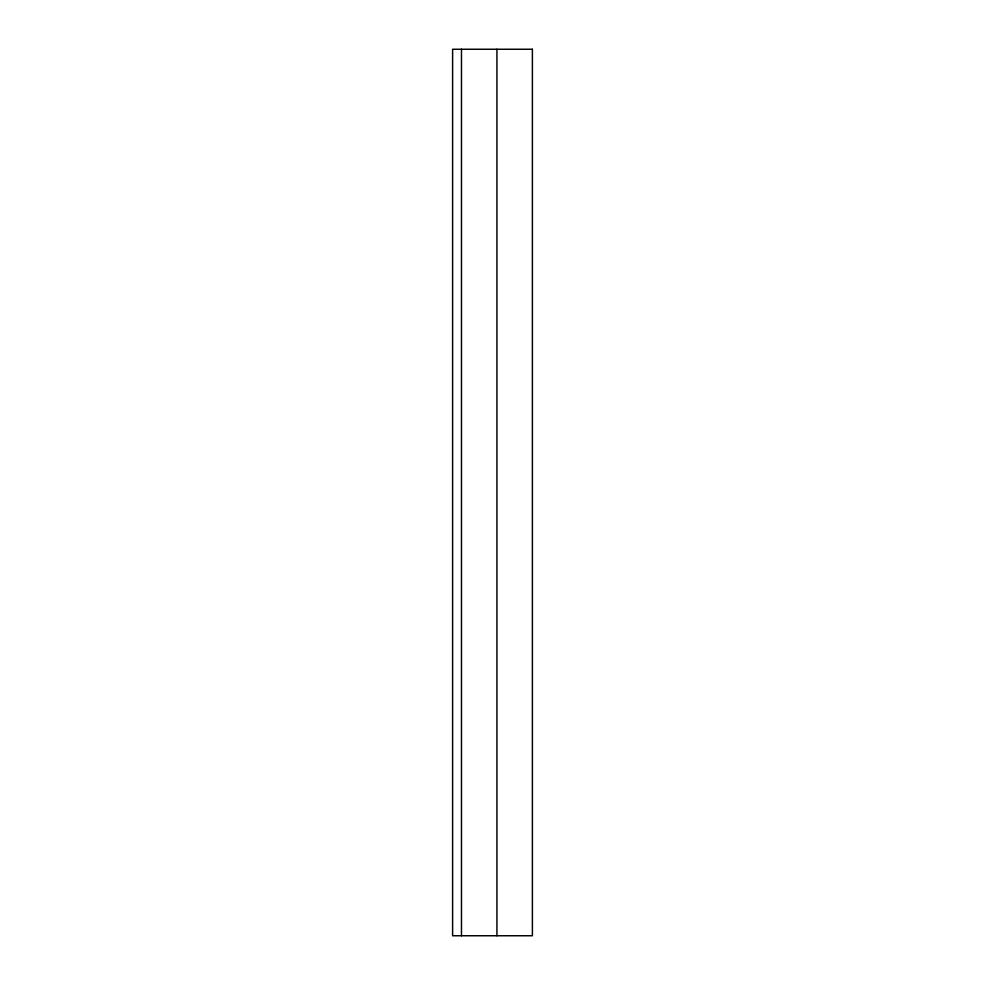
<?xml version="1.0" encoding="UTF-8"?>
<svg xmlns="http://www.w3.org/2000/svg" width="985" height="985" viewBox="0 0 985 985"><rect width="100%" height="100%" fill="white"/><g stroke="black" fill="none" stroke-linecap="round" stroke-linejoin="round"><path stroke-width="1.48" d="M496.933 49.25L496.933 935.75M461.473 49.25L461.473 935.75M532.392 49.25L452.608 49.25L452.608 935.75L532.392 935.75L532.392 49.25"/></g></svg>
